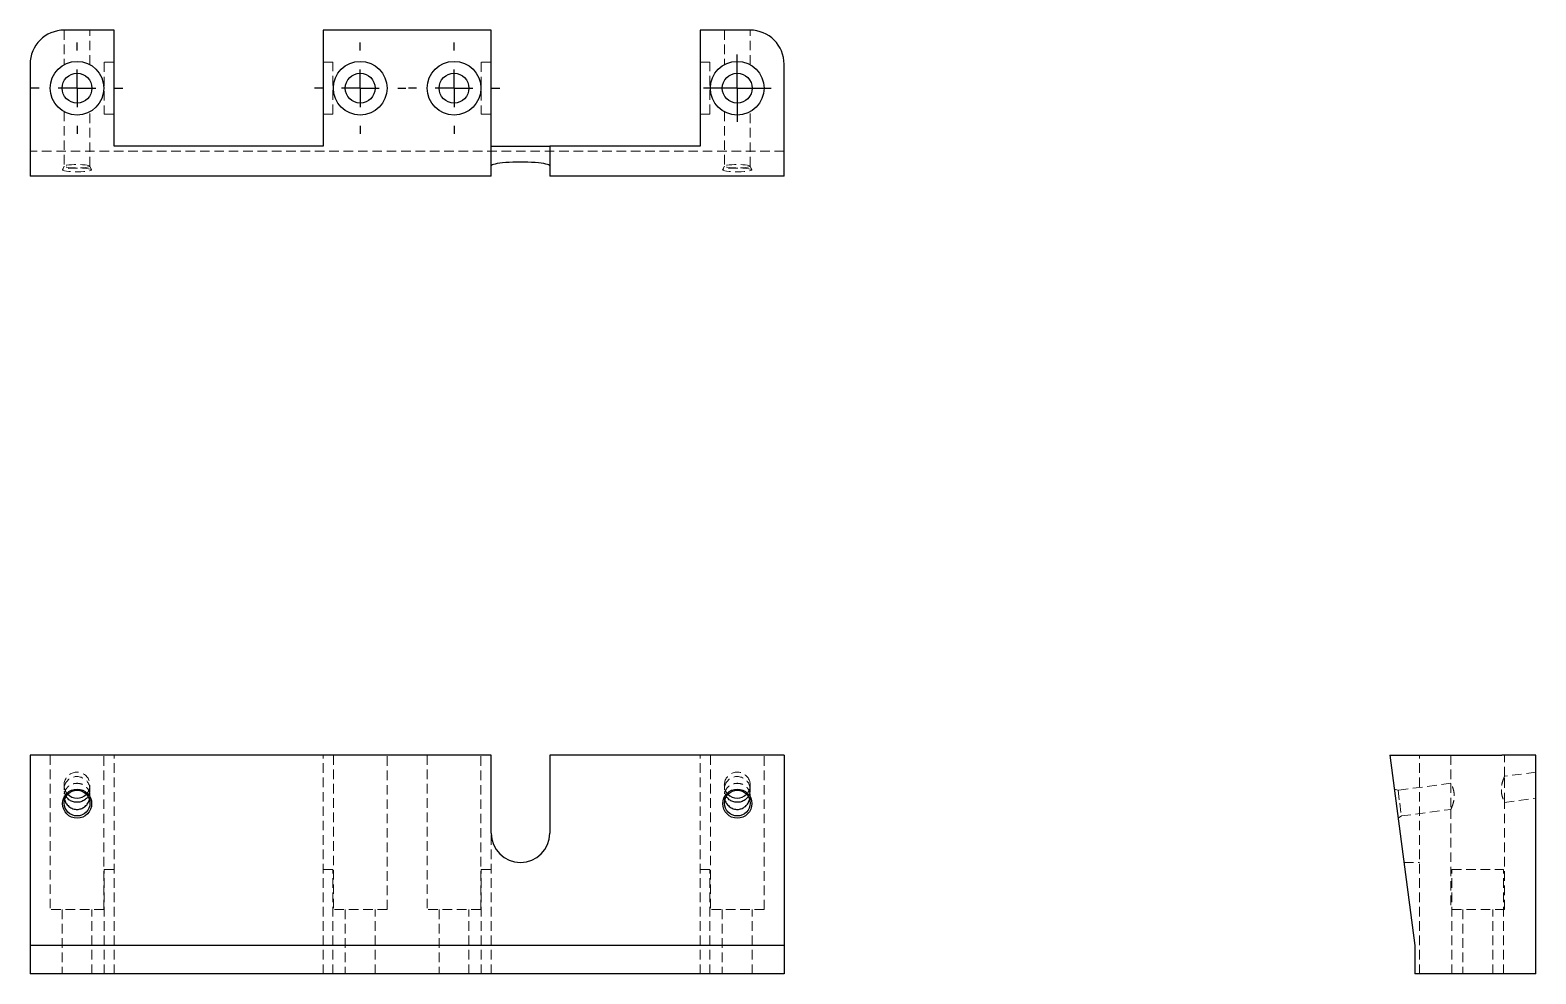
# Model space of a CAD drawing. Header units: millimetres. Extents: x 33 to 233, y 42 to 168.
import ezdxf

# ---------------------------------------------------------------- set-up
doc = ezdxf.new("R2010")
doc.units = ezdxf.units.MM
doc.linetypes.add('HIDDEN', pattern=[1.905, 1.27, -0.635])
doc.layers.add('10', color=7, linetype='Continuous')

# ---------------------------------------------------------------- blocks, each defined once
blk = doc.blocks.new('SW_CENTERMARKSYMBOL_0')
at = {"layer": '10', "color": 0}
for p, q in [((0, 2.5), (0, 4.48)), ((0, 0), (0, 2.5)), ((-2.5, 0), (-4.48, 0)), ((0, 0), (-2.5, 0)), ((0, 0), (0, -2.5)), ((0, 0), (2.5, 0)), ((2.5, 0), (4.48, 0)), ((0, -2.5), (0, -4.48))]:
    blk.add_line(p, q, dxfattribs=at)
blk = doc.blocks.new('SW_CENTERMARKSYMBOL_1')
at = {"layer": '10', "color": 0}
for p, q in [((0, 5), (0, 6.06)), ((0, 0), (0, 2.5)), ((-5, 0), (-6.06, 0)), ((0, 0), (-2.5, 0)), ((0, 0), (0, -2.5)), ((0, 0), (2.5, 0)), ((5, 0), (6.06, 0)), ((0, -5), (0, -6.06))]:
    blk.add_line(p, q, dxfattribs=at)
blk = doc.blocks.new('SW_CENTERMARKSYMBOL_2')
at = {"layer": '10', "color": 0}
for p, q in [((0, 5), (0, 6.06)), ((0, 0), (0, 2.5)), ((-5, 0), (-6.06, 0)), ((0, 0), (-2.5, 0)), ((0, 0), (0, -2.5)), ((0, 0), (2.5, 0)), ((5, 0), (6.06, 0)), ((0, -5), (0, -6.06))]:
    blk.add_line(p, q, dxfattribs=at)
blk = doc.blocks.new('SW_CENTERMARKSYMBOL_3')
at = {"layer": '10', "color": 0}
for p, q in [((0, 5), (0, 6.06)), ((0, 0), (0, 2.5)), ((-5, 0), (-6.06, 0)), ((0, 0), (-2.5, 0)), ((0, 0), (0, -2.5)), ((0, 0), (2.5, 0)), ((5, 0), (6.06, 0)), ((0, -5), (0, -6.06))]:
    blk.add_line(p, q, dxfattribs=at)

msp = doc.modelspace()

# ---------------------------------------------------------------- linework, layer by layer
at = {"color": 7, "linetype": 'Continuous', "lineweight": 25}
for p, q in [((37.5, 167.69), (37.5, 167.69)), ((44.14, 167.69), (37.53, 167.69)), ((44.14, 152.28), (44.14, 167.69)), ((71.86, 167.69), (71.86, 152.28)), ((94.14, 167.69), (71.86, 167.69)), ((94.14, 148.31), (94.14, 167.69)), ((121.86, 167.69), (121.86, 152.28)), ((128.47, 167.69), (121.86, 167.69)), ((128.5, 167.69), (128.5, 167.69)), ((33, 163.16), (33, 148.31)), ((133, 148.31), (133, 163.16)), ((71.86, 152.28), (44.14, 152.28)), ((94.14, 152.28), (101.91, 152.28)), ((121.86, 152.28), (101.91, 152.28)), ((101.91, 152.28), (101.91, 148.31)), ((94.14, 148.31), (33, 148.31)), ((133, 148.31), (101.91, 148.31)), ((33, 71.51), (33, 46.25)), ((94.14, 71.51), (33, 71.51)), ((94.14, 61.15), (94.14, 71.51)), ((133, 71.51), (101.91, 71.51)), ((101.91, 71.51), (101.91, 61.15)), ((133, 71.51), (133, 46.25)), ((213.31, 71.51), (216.63, 46.25)), ((213.31, 71.51), (228.16, 71.51)), ((232.69, 71.51), (228.16, 71.51)), ((232.69, 67.86), (232.69, 71.51)), ((232.69, 42.49), (232.69, 67.19)), ((133, 46.25), (33, 46.25)), ((33, 46.25), (33, 42.49)), ((133, 46.25), (133, 42.49)), ((216.63, 46.25), (216.63, 42.49)), ((133, 42.49), (33, 42.49)), ((228.16, 42.49), (216.63, 42.49)), ((232.69, 42.49), (228.16, 42.49))]:
    msp.add_line(p, q, dxfattribs=at)
at = {"color": 7, "linetype": 'HIDDEN', "lineweight": 18}
for p, q in [((37.5, 167.69), (37.5, 163.11)), ((40.93, 163.11), (40.93, 167.69)), ((125.07, 167.69), (125.07, 163.11)), ((128.5, 163.11), (128.5, 167.69)), ((42.84, 163.42), (42.84, 156.55)), ((44.14, 163.42), (42.84, 163.42)), ((73.16, 163.42), (71.86, 163.42)), ((73.16, 156.55), (73.16, 163.42)), ((94.14, 163.42), (92.84, 163.42)), ((92.84, 163.42), (92.84, 156.55)), ((123.16, 163.42), (121.86, 163.42)), ((123.16, 156.55), (123.16, 163.42)), ((37.5, 156.87), (37.5, 149.63)), ((40.93, 149.63), (40.93, 156.87)), ((42.84, 156.55), (44.14, 156.55)), ((71.86, 156.55), (73.16, 156.55)), ((92.84, 156.55), (94.14, 156.55)), ((121.86, 156.55), (123.16, 156.55)), ((125.07, 156.87), (125.07, 149.63)), ((128.5, 149.63), (128.5, 156.87)), ((133, 151.63), (33, 151.63)), ((37.5, 149.65), (37.28, 149.17)), ((41.16, 149.17), (40.93, 149.65)), ((125.07, 149.65), (124.84, 149.17)), ((128.72, 149.17), (128.5, 149.65)), ((35.66, 71.51), (35.66, 51.04)), ((42.78, 51.04), (42.78, 71.51)), ((44.14, 42.49), (44.14, 71.51)), ((71.86, 42.49), (71.86, 71.51)), ((73.22, 71.51), (73.22, 51.04)), ((80.34, 51.04), (80.34, 71.51)), ((85.66, 71.51), (85.66, 51.04)), ((92.78, 51.04), (92.78, 71.51)), ((121.86, 42.49), (121.86, 71.51)), ((123.22, 71.51), (123.22, 51.04)), ((130.34, 51.04), (130.34, 71.51)), ((217.28, 42.49), (217.28, 71.51)), ((221.42, 71.51), (221.42, 67.77)), ((228.55, 68.69), (228.55, 71.51)), ((232.69, 69.26), (228.54, 68.71)), ((228.55, 65.26), (228.55, 68.69)), ((37.5, 67.53), (37.5, 66.92)), ((37.5, 66.1), (37.5, 65.15)), ((40.93, 66.92), (40.93, 67.53)), ((40.93, 65.15), (40.93, 66.1)), ((125.07, 67.53), (125.07, 66.92)), ((125.07, 66.1), (125.07, 65.15)), ((128.5, 66.92), (128.5, 67.53)), ((128.5, 65.15), (128.5, 66.1)), ((214.41, 66.85), (213.9, 67.01)), ((221.43, 67.78), (214.41, 66.85)), ((214.41, 66.85), (214.63, 65.15)), ((221.42, 67.77), (221.42, 64.33)), ((214.63, 65.15), (214.86, 63.45)), ((214.86, 63.45), (221.44, 64.31)), ((221.42, 64.33), (221.42, 51.04)), ((228.55, 65.25), (232.69, 65.8)), ((228.55, 51.04), (228.55, 65.26)), ((214.41, 63.16), (214.86, 63.45)), ((94.14, 42.49), (94.14, 61.15)), ((42.84, 56.35), (44.14, 56.35)), ((42.84, 42.49), (42.84, 56.35)), ((71.86, 56.35), (73.16, 56.35)), ((73.16, 42.49), (73.16, 56.35)), ((92.84, 56.35), (94.14, 56.35)), ((92.84, 42.49), (92.84, 56.35)), ((121.86, 56.35), (123.16, 56.35)), ((123.16, 42.49), (123.16, 56.35)), ((215.18, 57.26), (217.28, 57.26)), ((221.55, 56.35), (228.42, 56.35)), ((221.55, 42.49), (221.55, 56.35)), ((228.42, 42.49), (228.42, 56.35)), ((42.78, 51.04), (35.66, 51.04)), ((37.24, 51.04), (37.24, 42.49)), ((41.2, 42.49), (41.2, 51.04)), ((80.34, 51.04), (73.22, 51.04)), ((74.8, 51.04), (74.8, 42.49)), ((78.76, 42.49), (78.76, 51.04)), ((92.78, 51.04), (85.66, 51.04)), ((87.24, 51.04), (87.24, 42.49)), ((91.2, 42.49), (91.2, 51.04)), ((130.34, 51.04), (123.22, 51.04)), ((124.8, 51.04), (124.8, 42.49)), ((128.76, 42.49), (128.76, 51.04)), ((228.55, 51.04), (221.42, 51.04)), ((223, 51.04), (223, 42.49)), ((226.97, 42.49), (226.97, 51.04))]:
    msp.add_line(p, q, dxfattribs=at)
at = {"color": 7, "linetype": 'HIDDEN', "lineweight": 18, "flags": 128}
for points in [[(40.93, 149.63), (40.89, 149.68), (40.76, 149.73), (40.56, 149.77), (40.29, 149.81), (39.96, 149.84), (39.6, 149.85), (39.22, 149.86), (38.84, 149.85), (38.47, 149.84), (38.15, 149.81), (37.88, 149.77), (37.67, 149.73), (37.54, 149.68), (37.5, 149.63), (37.54, 149.58), (37.67, 149.54), (37.88, 149.49), (38.15, 149.46), (38.47, 149.43), (38.84, 149.42), (39.22, 149.41), (39.6, 149.42), (39.96, 149.43), (40.29, 149.46), (40.56, 149.49), (40.76, 149.54), (40.89, 149.58), (40.93, 149.63)], [(128.5, 149.63), (128.46, 149.68), (128.33, 149.73), (128.12, 149.77), (127.85, 149.81), (127.53, 149.84), (127.16, 149.85), (126.78, 149.86), (126.4, 149.85), (126.04, 149.84), (125.71, 149.81), (125.44, 149.77), (125.24, 149.73), (125.11, 149.68), (125.07, 149.63), (125.11, 149.58), (125.24, 149.54), (125.44, 149.49), (125.71, 149.46), (126.04, 149.43), (126.4, 149.42), (126.78, 149.41), (127.16, 149.42), (127.53, 149.43), (127.85, 149.46), (128.12, 149.49), (128.33, 149.54), (128.46, 149.58), (128.5, 149.63)], [(41.16, 149.15), (41.12, 149.21), (40.98, 149.26), (40.76, 149.31), (40.48, 149.34), (40.13, 149.38), (39.74, 149.4), (39.32, 149.4), (38.9, 149.4), (38.5, 149.39), (38.13, 149.36), (37.81, 149.33), (37.55, 149.28), (37.38, 149.23), (37.29, 149.18), (37.29, 149.12), (37.38, 149.07), (37.55, 149.02), (37.81, 148.98), (38.13, 148.94), (38.5, 148.92), (38.9, 148.9), (39.32, 148.9), (39.74, 148.91), (40.13, 148.93), (40.48, 148.96), (40.76, 149), (40.98, 149.05), (41.12, 149.1), (41.16, 149.15)], [(128.73, 149.15), (128.68, 149.21), (128.55, 149.26), (128.33, 149.31), (128.04, 149.34), (127.69, 149.38), (127.3, 149.4), (126.89, 149.4), (126.47, 149.4), (126.06, 149.39), (125.69, 149.36), (125.37, 149.33), (125.12, 149.28), (124.94, 149.23), (124.85, 149.18), (124.85, 149.12), (124.94, 149.07), (125.12, 149.02), (125.37, 148.98), (125.69, 148.94), (126.06, 148.92), (126.47, 148.9), (126.89, 148.9), (127.3, 148.91), (127.69, 148.93), (128.04, 148.96), (128.33, 149), (128.55, 149.05), (128.68, 149.1), (128.73, 149.15)]]:
    msp.add_lwpolyline(points, dxfattribs=at)
at = {"color": 7, "linetype": 'Continuous', "lineweight": 25}
for centre, radius in [((39.22, 159.99), 3.56), ((39.22, 159.99), 1.98), ((76.78, 159.99), 3.56), ((76.78, 159.99), 1.98), ((89.22, 159.99), 3.56), ((89.22, 159.99), 1.98), ((126.78, 159.99), 3.56), ((126.78, 159.99), 1.98), ((39.23, 65.08), 1.93), ((39.23, 65.15), 1.71), ((126.79, 65.08), 1.93), ((126.79, 65.15), 1.71)]:
    msp.add_circle(centre, radius, dxfattribs=at)
for centre, radius, start, end in [((37.53, 163.16), 4.53, 90, 180), ((128.47, 163.16), 4.53, 0, 90), ((98.03, 61.15), 3.89, 180, 0)]:
    msp.add_arc(centre, radius, start, end, dxfattribs=at)
at = {"color": 7, "linetype": 'HIDDEN', "lineweight": 18}
for centre in [(39.21, 66.95), (126.78, 66.95)]:
    msp.add_arc(centre, 1.72, 359.0309, 212.9096, dxfattribs=at)
at = {"color": 7, "linetype": 'Continuous', "lineweight": 25}
for centre, major_axis, ratio, start_param, end_param in [((98.03, 149.67), (3.89, 0), 0.131652, 0, 3.141593), ((39.22, 67.53), (0, -1.73), 0.991445, 5.477533, 7.088837), ((126.78, 67.53), (0, -1.73), 0.991445, 5.477533, 7.088837)]:
    msp.add_ellipse(centre, major_axis=major_axis, ratio=ratio, start_param=start_param, end_param=end_param, dxfattribs=at)
at = {"color": 7, "linetype": 'HIDDEN', "lineweight": 18}
for centre, start_param, end_param in [((39.22, 67.53), 0.805652, 4.517825), ((126.78, 67.53), 1.76536, 5.477533), ((39.22, 67.53), 4.906953, 5.477533), ((126.78, 67.53), 0.805652, 1.376232)]:
    msp.add_ellipse(centre, major_axis=(0, -1.73), ratio=0.991445, start_param=start_param, end_param=end_param, dxfattribs=at)
for points in [[(128.47, 167.69), (128.51, 167.69), (128.51, 167.69), (128.47, 167.69)], [(37.53, 67.86), (37.49, 67.64), (37.49, 67.41), (37.53, 67.19)], [(128.47, 67.19), (128.51, 67.42), (128.51, 67.64), (128.47, 67.86)]]:
    msp.add_open_spline(points, degree=3, dxfattribs=at)
for points, knots in [([(228.54, 68.69), (228.54, 68.7), (228.55, 68.72), (228.49, 68.59), (228.38, 68.32), (228.23, 67.88), (228.12, 67.39), (228.11, 67.05), (228.11, 66.92)], [0, 0, 0, 0, 0.062676, 0.240751, 0.425651, 0.635458, 0.867494, 1, 1, 1, 1]), ([(40.93, 66.1), (40.92, 66.28), (40.89, 66.63), (40.64, 67.1), (40.26, 67.48), (39.75, 67.73), (39.17, 67.8), (38.61, 67.7), (38.12, 67.44), (37.74, 67.03), (37.54, 66.55), (37.48, 66.04), (37.55, 65.74), (37.59, 65.56)], [0, 0, 0, 0, 0.087904, 0.175664, 0.267447, 0.36635, 0.463529, 0.555726, 0.648314, 0.745845, 0.844524, 0.907913, 1, 1, 1, 1]), ([(40.93, 66.92), (40.92, 66.75), (40.9, 66.42), (40.73, 66.15), (40.66, 66.02)], [0, 0, 0, 0, 0.539787, 1, 1, 1, 1]), ([(40.86, 65.64), (40.87, 65.67), (40.93, 65.81), (40.93, 65.98), (40.93, 66.1)], [0, 0, 0, 0, 0.228442, 1, 1, 1, 1]), ([(128.5, 66.1), (128.48, 66.28), (128.45, 66.63), (128.2, 67.1), (127.82, 67.48), (127.31, 67.73), (126.73, 67.8), (126.18, 67.7), (125.69, 67.44), (125.3, 67.03), (125.1, 66.55), (125.04, 66.04), (125.11, 65.74), (125.15, 65.56)], [0, 0, 0, 0, 0.087904, 0.175664, 0.267447, 0.36635, 0.463529, 0.555726, 0.648314, 0.745845, 0.844524, 0.907913, 1, 1, 1, 1]), ([(128.5, 66.92), (128.49, 66.75), (128.46, 66.42), (128.3, 66.15), (128.22, 66.02)], [0, 0, 0, 0, 0.5397873, 1, 1, 1, 1]), ([(128.42, 65.64), (128.44, 65.67), (128.5, 65.81), (128.5, 65.98), (128.5, 66.1)], [0, 0, 0, 0, 0.228442, 1, 1, 1, 1]), ([(221.87, 66.1), (221.86, 66.28), (221.84, 66.63), (221.71, 67.1), (221.57, 67.48), (221.45, 67.73), (221.43, 67.76), (221.43, 67.77)], [0, 0, 0, 0, 0.193701, 0.387085, 0.589336, 0.807273, 1, 1, 1, 1]), ([(221.43, 64.33), (221.43, 64.33), (221.42, 64.3), (221.48, 64.44), (221.59, 64.71), (221.74, 65.15), (221.85, 65.64), (221.86, 65.98), (221.87, 66.1)], [0, 0, 0, 0, 0.0626765, 0.2407506, 0.4256511, 0.6354579, 0.8674942, 1, 1, 1, 1]), ([(228.11, 66.92), (228.12, 66.75), (228.13, 66.4), (228.26, 65.93), (228.4, 65.55), (228.53, 65.29), (228.54, 65.27), (228.54, 65.26)], [0, 0, 0, 0, 0.193701, 0.387085, 0.589336, 0.807273, 1, 1, 1, 1])]:
    msp.add_open_spline(points, degree=3, knots=knots, dxfattribs=at)
at = {"color": 7, "linetype": 'Continuous', "lineweight": 25}
for points, knots in [([(40.66, 66.02), (40.65, 66), (40.56, 65.81), (40.25, 65.55), (39.75, 65.3), (39.17, 65.22), (38.61, 65.33), (38.11, 65.58), (37.88, 65.87), (37.77, 66.02)], [0, 0, 0, 0, 0.021985, 0.17945, 0.349128, 0.515851, 0.674025, 0.832869, 1, 1, 1, 1]), ([(128.22, 66.02), (128.21, 66), (128.12, 65.81), (127.81, 65.55), (127.31, 65.3), (126.73, 65.22), (126.18, 65.33), (125.68, 65.58), (125.45, 65.87), (125.33, 66.02)], [0, 0, 0, 0, 0.021985, 0.17945, 0.349128, 0.515851, 0.674025, 0.832869, 1, 1, 1, 1]), ([(37.59, 65.56), (37.59, 65.56), (37.62, 65.36), (37.84, 65.02), (38.24, 64.59), (38.8, 64.33), (39.38, 64.29), (39.88, 64.43), (40.33, 64.71), (40.69, 65.11), (40.8, 65.47), (40.86, 65.64)], [0, 0, 0, 0, 0.004415, 0.129266, 0.267157, 0.407975, 0.530202, 0.639477, 0.75294, 0.881687, 1, 1, 1, 1]), ([(125.15, 65.56), (125.15, 65.56), (125.18, 65.36), (125.4, 65.02), (125.81, 64.59), (126.37, 64.33), (126.94, 64.29), (127.45, 64.43), (127.89, 64.71), (128.25, 65.11), (128.37, 65.47), (128.42, 65.64)], [0, 0, 0, 0, 0.004415, 0.129266, 0.267157, 0.407975, 0.530202, 0.639477, 0.75294, 0.881687, 1, 1, 1, 1])]:
    msp.add_open_spline(points, degree=3, knots=knots, dxfattribs=at)
msp.add_open_spline([(232.69, 67.19), (232.69, 67.42), (232.69, 67.64), (232.69, 67.86)], degree=3, dxfattribs=at)

# ---------------------------------------------------------------- block references
at = {"layer": '10'}
for name, p in [('SW_CENTERMARKSYMBOL_2', (39.22, 159.99)), ('SW_CENTERMARKSYMBOL_1', (76.78, 159.99)), ('SW_CENTERMARKSYMBOL_3', (89.22, 159.99)), ('SW_CENTERMARKSYMBOL_0', (126.78, 159.99))]:
    msp.add_blockref(name, p, dxfattribs=at)

doc.saveas('drawing.dxf')
